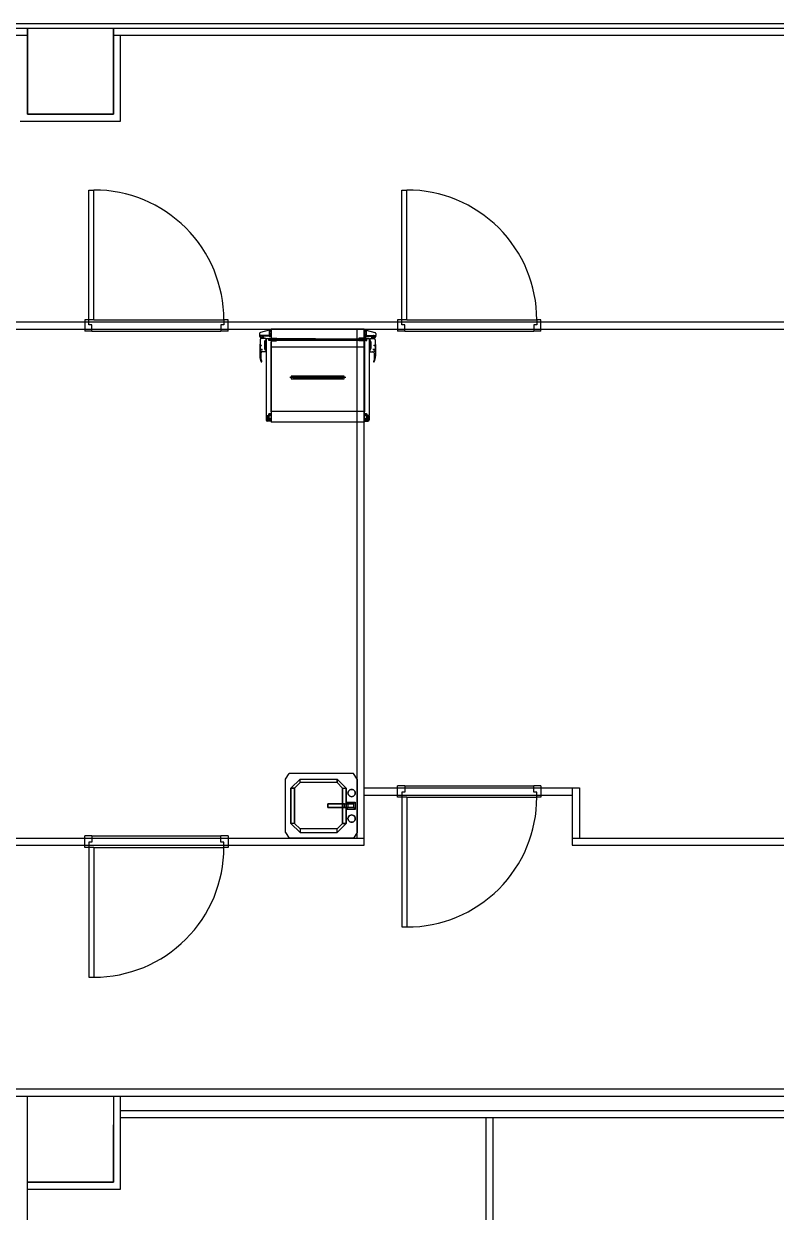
# Model space of a CAD drawing. Header units: millimetres. Extents: x -6877 to 48027, y -11108 to 34894.
# Drawn here: x 21394 to 26642, y 19427 to 27717 of the extents above; entities that cross this region are included whole.
import ezdxf

# ---------------------------------------------------------------- set-up
doc = ezdxf.new("R2010")
doc.units = ezdxf.units.MM
doc.header["$LTSCALE"] = 500
doc.layers.add('동물실', color=9, linetype='Continuous')
doc.layers.add('빌트인', color=1, linetype='Continuous')

# ---------------------------------------------------------------- blocks, each defined once
blk = doc.blocks.new('A$C5514002B')
at = {"layer": '빌트인', "color": 9}
for p, q in [((-352.5, 159.2), (-327.1, 197.3)), ((122.1, 197.3), (-327.1, 197.3)), ((147.5, 159.2), (122.1, 197.3)), ((-352.5, -214.6), (-352.5, 159.2)), ((-250.7, 159.2), (-314.4, 95.5)), ((-250.7, 159.2), (-314.4, 95.5)), ((-314.4, 95.5), (-314.4, -150.9)), ((-314.4, 95.5), (-288.9, 95.5)), ((-314.4, -150.9), (-314.4, 95.5)), ((-288.9, 95.5), (-314.4, 95.5)), ((-250.7, 133.7), (-288.9, 95.5)), ((-288.9, 95.5), (-250.7, 133.7)), ((-288.9, -150.9), (-288.9, 95.5)), ((-288.9, 95.5), (-288.9, -150.9)), ((-250.7, 159.2), (7.4, 159.2)), ((-250.7, 133.7), (-250.7, 159.2)), ((-250.7, 159.2), (7.4, 159.2)), ((-250.7, 133.7), (-250.7, 159.2)), ((7.4, 133.7), (-250.7, 133.7)), ((7.4, 133.7), (-250.7, 133.7)), ((71.1, 95.5), (7.4, 159.2)), ((7.4, 159.2), (7.4, 133.7)), ((7.4, 159.2), (71.1, 95.5)), ((7.4, 133.7), (7.4, 159.2)), ((7.4, 133.7), (45.6, 95.5)), ((45.6, 95.5), (7.4, 133.7)), ((45.6, 95.5), (45.6, -150.9)), ((45.6, 95.5), (71.1, 95.5)), ((45.6, -150.9), (45.6, 95.5)), ((45.6, 95.5), (71.1, 95.5)), ((71.1, -150.9), (71.1, 95.5)), ((71.1, 95.5), (71.1, -150.9)), ((96.5, 83.4), (91.3, 79.4)), ((91.3, 79.4), (96.5, 83.4)), ((96.5, 83.4), (91.3, 79.4)), ((91.3, 79.4), (96.5, 83.4)), ((102.7, 86), (96.5, 83.4)), ((96.5, 83.4), (102.7, 86)), ((102.7, 86), (96.5, 83.4)), ((96.5, 83.4), (102.7, 86)), ((109.3, 86.9), (102.7, 86)), ((102.7, 86), (109.3, 86.9)), ((109.3, 86.9), (102.7, 86)), ((102.7, 86), (109.3, 86.9)), ((115.9, 86), (109.3, 86.9)), ((109.3, 86.9), (115.9, 86)), ((115.9, 86), (109.3, 86.9)), ((109.3, 86.9), (115.9, 86)), ((122.1, 83.4), (115.9, 86)), ((115.9, 86), (122.1, 83.4)), ((122.1, 83.4), (115.9, 86)), ((115.9, 86), (122.1, 83.4)), ((127.3, 79.4), (122.1, 83.4)), ((122.1, 83.4), (127.3, 79.4)), ((127.3, 79.4), (122.1, 83.4)), ((122.1, 83.4), (127.3, 79.4)), ((147.5, 159.2), (147.5, -214.6)), ((84.7, 68), (83.9, 61.4)), ((83.9, 61.4), (84.7, 68)), ((84.7, 68), (83.9, 61.4)), ((83.9, 61.4), (84.7, 68)), ((83.9, 61.4), (84.7, 54.8)), ((84.7, 54.8), (83.9, 61.4)), ((83.9, 61.4), (84.7, 54.8)), ((84.7, 54.8), (83.9, 61.4)), ((87.3, 74.2), (84.7, 68)), ((84.7, 68), (87.3, 74.2)), ((87.3, 74.2), (84.7, 68)), ((84.7, 68), (87.3, 74.2)), ((84.7, 54.8), (87.3, 48.6)), ((87.3, 48.6), (84.7, 54.8)), ((84.7, 54.8), (87.3, 48.6)), ((87.3, 48.6), (84.7, 54.8)), ((91.3, 79.4), (87.3, 74.2)), ((87.3, 74.2), (91.3, 79.4)), ((91.3, 79.4), (87.3, 74.2)), ((87.3, 74.2), (91.3, 79.4)), ((87.3, 48.6), (91.3, 43.4)), ((91.3, 43.4), (87.3, 48.6)), ((87.3, 48.6), (91.3, 43.4)), ((91.3, 43.4), (87.3, 48.6)), ((91.3, 43.4), (96.5, 39.4)), ((96.5, 39.4), (91.3, 43.4)), ((91.3, 43.4), (96.5, 39.4)), ((96.5, 39.4), (91.3, 43.4)), ((96.5, 39.4), (102.7, 36.8)), ((102.7, 36.8), (96.5, 39.4)), ((96.5, 39.4), (102.7, 36.8)), ((102.7, 36.8), (96.5, 39.4)), ((109.3, 36), (102.7, 36.8)), ((102.7, 36.8), (109.3, 36)), ((109.3, 36), (102.7, 36.8)), ((102.7, 36.8), (109.3, 36)), ((109.3, 36), (115.9, 36.8)), ((115.9, 36.8), (109.3, 36)), ((109.3, 36), (115.9, 36.8)), ((115.9, 36.8), (109.3, 36)), ((115.9, 36.8), (122.1, 39.4)), ((122.1, 39.4), (115.9, 36.8)), ((115.9, 36.8), (122.1, 39.4)), ((122.1, 39.4), (115.9, 36.8)), ((122.1, 39.4), (127.3, 43.4)), ((127.3, 43.4), (122.1, 39.4)), ((122.1, 39.4), (127.3, 43.4)), ((127.3, 43.4), (122.1, 39.4)), ((131.3, 74.2), (127.3, 79.4)), ((127.3, 79.4), (131.3, 74.2)), ((131.3, 74.2), (127.3, 79.4)), ((127.3, 79.4), (131.3, 74.2)), ((127.3, 43.4), (131.3, 48.6)), ((131.3, 48.6), (127.3, 43.4)), ((127.3, 43.4), (131.3, 48.6)), ((131.3, 48.6), (127.3, 43.4)), ((133.9, 68), (131.3, 74.2)), ((131.3, 74.2), (133.9, 68)), ((133.9, 68), (131.3, 74.2)), ((131.3, 74.2), (133.9, 68)), ((131.3, 48.6), (133.9, 54.8)), ((133.9, 54.8), (131.3, 48.6)), ((131.3, 48.6), (133.9, 54.8)), ((133.9, 54.8), (131.3, 48.6)), ((134.7, 61.4), (133.9, 68)), ((133.9, 68), (134.7, 61.4)), ((134.7, 61.4), (133.9, 68)), ((133.9, 68), (134.7, 61.4)), ((133.9, 54.8), (134.7, 61.4)), ((134.7, 61.4), (133.9, 54.8)), ((133.9, 54.8), (134.7, 61.4)), ((134.7, 61.4), (133.9, 54.8)), ((-56.1, -14.9), (-56.1, -40.4)), ((58.4, -14.9), (-56.1, -14.9)), ((-56.1, -14.9), (-56.1, -40.4)), ((45.6, -14.9), (-56.1, -14.9)), ((-56.1, -40.4), (-56.1, -14.9)), ((-56.1, -14.9), (-56.1, -40.4)), ((-56.1, -14.9), (45.6, -14.9)), ((58.4, -14.9), (-56.1, -14.9)), ((-56.1, -40.4), (58.4, -40.4)), ((-56.1, -40.4), (45.6, -40.4)), ((-56.1, -40.4), (45.6, -40.4)), ((58.4, -40.4), (-56.1, -40.4)), ((45.6, -14.9), (45.6, -40.4)), ((45.6, -14.9), (83.9, -14.9)), ((45.6, -40.4), (45.6, -14.9)), ((58.4, -14.9), (45.6, -14.9)), ((45.6, -14.9), (83.9, -14.9)), ((45.6, -14.9), (58.4, -14.9)), ((83.9, -40.4), (45.6, -40.4)), ((45.6, -40.4), (58.4, -40.4)), ((45.6, -40.4), (58.4, -40.4)), ((83.9, -40.4), (45.6, -40.4)), ((58.4, -40.4), (58.4, -14.9)), ((58.4, -14.9), (122.1, -14.9)), ((58.4, -40.4), (58.4, -14.9)), ((58.4, -14.9), (122.1, -14.9)), ((122.1, -40.4), (58.4, -40.4)), ((58.4, -40.4), (122.1, -40.4)), ((71.1, -2.2), (83.9, -14.9)), ((71.1, -53.1), (71.1, -2.2)), ((71.1, -2.2), (134.7, -2.2)), ((83.9, -14.9), (71.1, -2.2)), ((83.9, -40.4), (71.1, -53.1)), ((71.1, -53.1), (83.9, -40.4)), ((134.7, -53.1), (71.1, -53.1)), ((83.9, -14.9), (83.9, -40.4)), ((83.9, -14.9), (83.9, -40.4)), ((122.1, -14.9), (83.9, -14.9)), ((122.1, -40.4), (83.9, -40.4)), ((122.1, -14.9), (134.7, -2.2)), ((122.1, -14.9), (134.7, -2.2)), ((122.1, -14.9), (122.1, -40.4)), ((122.1, -14.9), (122.1, -40.4)), ((122.1, -40.4), (134.7, -53.1)), ((122.1, -40.4), (134.7, -53.1)), ((134.7, -2.2), (134.7, -53.1)), ((-314.4, -150.9), (-250.7, -214.6)), ((-288.9, -150.9), (-314.4, -150.9)), ((-250.7, -214.6), (-314.4, -150.9)), ((-288.9, -150.9), (-314.4, -150.9)), ((-250.7, -189.1), (-288.9, -150.9)), ((-288.9, -150.9), (-250.7, -189.1)), ((7.4, -214.6), (71.1, -150.9)), ((45.6, -150.9), (7.4, -189.1)), ((71.1, -150.9), (7.4, -214.6)), ((7.4, -189.1), (45.6, -150.9)), ((71.1, -150.9), (45.6, -150.9)), ((45.6, -150.9), (71.1, -150.9)), ((84.7, -110.2), (83.9, -116.8)), ((84.7, -110.2), (83.9, -116.8)), ((83.9, -116.8), (84.7, -110.2)), ((84.7, -110.2), (83.9, -116.8)), ((83.9, -116.8), (84.7, -123.3)), ((84.7, -123.3), (83.9, -116.8)), ((83.9, -116.8), (84.7, -123.3)), ((84.7, -123.3), (83.9, -116.8)), ((87.3, -104), (84.7, -110.2)), ((84.7, -110.2), (87.3, -104)), ((87.3, -104), (84.7, -110.2)), ((84.7, -110.2), (87.3, -104)), ((84.7, -123.3), (87.3, -129.5)), ((87.3, -129.5), (84.7, -123.3)), ((84.7, -123.3), (87.3, -129.5)), ((87.3, -129.5), (84.7, -123.3)), ((91.3, -98.8), (87.3, -104)), ((87.3, -104), (91.3, -98.8)), ((91.3, -98.8), (87.3, -104)), ((87.3, -104), (91.3, -98.8)), ((87.3, -129.5), (91.3, -134.8)), ((91.3, -134.8), (87.3, -129.5)), ((87.3, -129.5), (91.3, -134.8)), ((91.3, -134.8), (87.3, -129.5)), ((96.5, -94.8), (91.3, -98.8)), ((91.3, -98.8), (96.5, -94.8)), ((96.5, -94.8), (91.3, -98.8)), ((91.3, -98.8), (96.5, -94.8)), ((91.3, -134.8), (96.5, -138.8)), ((96.5, -138.8), (91.3, -134.8)), ((91.3, -134.8), (96.5, -138.8)), ((96.5, -138.8), (91.3, -134.8)), ((102.7, -92.2), (96.5, -94.8)), ((96.5, -94.8), (102.7, -92.2)), ((102.7, -92.2), (96.5, -94.8)), ((96.5, -94.8), (102.7, -92.2)), ((96.5, -138.8), (102.7, -141.4)), ((102.7, -141.4), (96.5, -138.8)), ((96.5, -138.8), (102.7, -141.4)), ((102.7, -141.4), (96.5, -138.8)), ((109.3, -91.3), (102.7, -92.2)), ((102.7, -92.2), (109.3, -91.3)), ((109.3, -91.3), (102.7, -92.2)), ((102.7, -92.2), (109.3, -91.3)), ((102.7, -141.4), (109.3, -142.2)), ((109.3, -142.2), (102.7, -141.4)), ((102.7, -141.4), (109.3, -142.2)), ((109.3, -142.2), (102.7, -141.4)), ((115.9, -92.2), (109.3, -91.3)), ((109.3, -91.3), (115.9, -92.2)), ((115.9, -92.2), (109.3, -91.3)), ((109.3, -91.3), (115.9, -92.2)), ((109.3, -142.2), (115.9, -141.4)), ((115.9, -141.4), (109.3, -142.2)), ((109.3, -142.2), (115.9, -141.4)), ((115.9, -141.4), (109.3, -142.2)), ((122.1, -94.8), (115.9, -92.2)), ((115.9, -92.2), (122.1, -94.8)), ((122.1, -94.8), (115.9, -92.2)), ((115.9, -92.2), (122.1, -94.8)), ((115.9, -141.4), (122.1, -138.8)), ((122.1, -138.8), (115.9, -141.4)), ((115.9, -141.4), (122.1, -138.8)), ((122.1, -138.8), (115.9, -141.4)), ((127.3, -98.8), (122.1, -94.8)), ((122.1, -94.8), (127.3, -98.8)), ((127.3, -98.8), (122.1, -94.8)), ((122.1, -94.8), (127.3, -98.8)), ((122.1, -138.8), (127.3, -134.8)), ((127.3, -134.8), (122.1, -138.8)), ((122.1, -138.8), (127.3, -134.8)), ((127.3, -134.8), (122.1, -138.8)), ((131.3, -104), (127.3, -98.8)), ((127.3, -98.8), (131.3, -104)), ((131.3, -104), (127.3, -98.8)), ((127.3, -98.8), (131.3, -104)), ((127.3, -134.8), (131.3, -129.5)), ((131.3, -129.5), (127.3, -134.8)), ((127.3, -134.8), (131.3, -129.5)), ((131.3, -129.5), (127.3, -134.8)), ((133.9, -110.2), (131.3, -104)), ((131.3, -104), (133.9, -110.2)), ((133.9, -110.2), (131.3, -104)), ((131.3, -104), (133.9, -110.2)), ((131.3, -129.5), (133.9, -123.3)), ((133.9, -123.3), (131.3, -129.5)), ((131.3, -129.5), (133.9, -123.3)), ((133.9, -123.3), (131.3, -129.5)), ((134.7, -116.8), (133.9, -110.2)), ((133.9, -110.2), (134.7, -116.8)), ((134.7, -116.8), (133.9, -110.2)), ((133.9, -110.2), (134.7, -116.8)), ((133.9, -123.3), (134.7, -116.8)), ((134.7, -116.8), (133.9, -123.3)), ((133.9, -123.3), (134.7, -116.8)), ((134.7, -116.8), (133.9, -123.3)), ((-352.5, -214.6), (-327.1, -252.7)), ((7.4, -189.1), (-250.7, -189.1)), ((7.4, -189.1), (-250.7, -189.1)), ((-250.7, -189.1), (-250.7, -214.6)), ((-250.7, -189.1), (-250.7, -214.6)), ((-250.7, -214.6), (7.4, -214.6)), ((-250.7, -214.6), (7.4, -214.6)), ((7.4, -214.6), (7.4, -189.1)), ((7.4, -214.6), (7.4, -189.1)), ((147.5, -214.6), (122.1, -252.7)), ((122.1, -252.7), (-327.1, -252.7))]:
    blk.add_line(p, q, dxfattribs=at)

msp = doc.modelspace()

# ---------------------------------------------------------------- linework, layer by layer
at = {"layer": '동물실', "color": 251}
for p, q in [((44820.2, 27717.2), (15219, 27717.1)), ((15219, 27687.2), (21419, 27687.2)), ((15219, 27637.2), (21419, 27637.2)), ((21419, 27687.2), (21419, 27087.2)), ((21419, 27687.2), (22019, 27687.2)), ((21419, 27087.2), (21419, 27687.2)), ((21419, 27687.2), (22019, 27687.2)), ((21419, 27087.2), (21419, 27687.2)), ((22019, 27687.2), (31319, 27687.2)), ((22019, 27087.2), (22019, 27687.2)), ((22019, 27687.2), (22019, 27087.2)), ((22019, 27687.2), (22019, 27087.2)), ((22019, 27637.2), (31319, 27637.2)), ((22069, 27037.2), (22069, 27637.2)), ((21369, 27037.2), (22069, 27037.2)), ((21419, 27087.2), (22019, 27087.2)), ((22019, 27087.2), (21419, 27087.2)), ((22019, 27087.2), (21419, 27087.2)), ((21848.4, 25652.2), (21848.4, 26557.5)), ((21848.4, 26557.5), (21883.6, 26557.5)), ((21883.6, 25652.2), (21883.6, 26557.5)), ((24030.8, 25652.2), (24030.8, 26557.5)), ((24030.8, 26557.5), (24066, 26557.5)), ((24066, 25652.2), (24066, 26557.5)), ((20869, 25637.2), (33719, 25637.2)), ((21848.4, 25652.2), (21819, 25652.2)), ((21819, 25652.2), (21819, 25572.2)), ((21819, 25637.2), (21819, 25587.2)), ((21819, 25637.2), (21819, 25587.2)), ((21848.4, 25616.3), (21848.4, 25652.2)), ((21883.6, 25652.2), (21848.4, 25652.2)), ((21868.9, 25616.3), (21848.4, 25616.3)), ((21868.9, 25572.2), (21868.9, 25616.3)), ((21883.6, 25652.2), (22789.6, 25652.2)), ((22769.2, 25616.3), (22769.2, 25572.2)), ((22789.6, 25616.3), (22769.2, 25616.3)), ((22789.6, 25616.3), (22769.2, 25616.3)), ((22789.6, 25652.2), (22789.6, 25616.3)), ((22819, 25652.2), (22789.6, 25652.2)), ((22819, 25572.2), (22819, 25652.2)), ((22819, 25587.2), (22819, 25637.2)), ((24030.8, 25652.2), (24001.4, 25652.2)), ((24001.4, 25652.2), (24001.4, 25572.2)), ((24001.4, 25637.2), (24001.4, 25587.2)), ((24001.4, 25637.2), (24001.4, 25587.2)), ((24030.8, 25616.3), (24030.8, 25652.2)), ((24066, 25652.2), (24030.8, 25652.2)), ((24051.3, 25616.3), (24030.8, 25616.3)), ((24051.3, 25572.2), (24051.3, 25616.3)), ((24066, 25652.2), (24972, 25652.2)), ((24951.5, 25616.3), (24951.5, 25572.2)), ((24972, 25616.3), (24951.5, 25616.3)), ((24972, 25616.3), (24951.5, 25616.3)), ((24972, 25652.2), (24972, 25616.3)), ((25001.4, 25652.2), (24972, 25652.2)), ((25001.4, 25572.2), (25001.4, 25652.2)), ((25001.4, 25587.2), (25001.4, 25637.2)), ((15269, 25587.2), (33719, 25587.2)), ((21868.9, 25572.2), (21819, 25572.2)), ((21868.9, 25572.2), (22769.2, 25572.2)), ((22819, 25572.2), (22769.2, 25572.2)), ((23037.8, 25557.4), (23037.8, 25541.9)), ((23106.7, 25541.9), (23037.8, 25541.9)), ((23038, 25541), (23038, 25539.4)), ((23038, 25538.8), (23045.3, 25527.8)), ((23052.9, 25541.9), (23038.8, 25541.9)), ((23106.5, 25580.6), (23044.8, 25564.2)), ((23053.9, 25541), (23053.9, 25530.6)), ((23098.3, 25537.2), (23053.9, 25537.2)), ((23098.3, 25541.9), (23098.3, 25537.2)), ((23121.4, 25571.2), (23103.8, 25571.2)), ((23121, 25543.8), (23103.8, 25543.8)), ((23106.7, 25580.6), (23106.7, 25534.4)), ((23109.6, 25573), (23106.7, 25575.9)), ((23109.6, 25569.3), (23106.7, 25566.4)), ((23117.9, 25553.2), (23106.7, 25553.2)), ((23117.9, 25534.4), (23106.7, 25534.4)), ((23117.9, 25580.6), (23106.9, 25580.6)), ((23109.7, 25545.7), (23106.9, 25548.5)), ((23109.7, 25541.9), (23106.9, 25539.1)), ((23109.6, 25573), (23109.6, 25569.3)), ((23117.9, 25573), (23109.6, 25573)), ((23117.9, 25569.3), (23109.6, 25569.3)), ((23109.7, 25545.7), (23109.7, 25541.9)), ((23117.9, 25545.7), (23109.7, 25545.7)), ((23117.9, 25541.9), (23109.7, 25541.9)), ((23117.9, 25580.6), (23117.9, 25534.4)), ((23119, 25587.2), (23119, 24937.2)), ((23769, 25587.2), (23119, 25587.2)), ((23719, 22037.2), (23719, 25587.2)), ((23766.7, 25571.2), (23784.2, 25571.2)), ((23767.1, 25543.8), (23784.2, 25543.8)), ((23769, 21987.2), (23769, 25587.2)), ((23769, 25587.2), (23769, 24937.2)), ((23770.1, 25580.6), (23770.1, 25534.4)), ((23770.1, 25580.6), (23781.2, 25580.6)), ((23770.1, 25573), (23778.5, 25573)), ((23770.1, 25569.3), (23778.5, 25569.3)), ((23770.1, 25553.2), (23781.3, 25553.2)), ((23770.1, 25545.7), (23778.3, 25545.7)), ((23770.1, 25541.9), (23778.3, 25541.9)), ((23770.1, 25534.4), (23781.3, 25534.4)), ((23778.3, 25545.7), (23781.2, 25548.5)), ((23778.3, 25545.7), (23778.3, 25541.9)), ((23778.3, 25541.9), (23781.2, 25539.1)), ((23778.5, 25573), (23781.3, 25575.9)), ((23778.5, 25573), (23778.5, 25569.3)), ((23778.5, 25569.3), (23781.3, 25566.4)), ((23781.3, 25580.6), (23781.3, 25534.4)), ((23781.3, 25541.9), (23850.2, 25541.9)), ((23781.5, 25580.6), (23843.3, 25564.2)), ((23789.8, 25541.9), (23789.8, 25537.2)), ((23789.8, 25537.2), (23834.1, 25537.2)), ((23834.1, 25541), (23834.1, 25530.6)), ((23835.1, 25541.9), (23849.2, 25541.9)), ((23850, 25538.8), (23842.7, 25527.8)), ((23850.1, 25541), (23850.1, 25539.4)), ((23850.2, 25557.4), (23850.2, 25541.9)), ((24051.3, 25572.2), (24001.4, 25572.2)), ((24051.3, 25572.2), (24951.5, 25572.2)), ((25001.4, 25572.2), (24951.5, 25572.2)), ((23040.7, 25480.6), (23040.7, 25397.7)), ((23043.5, 25511.7), (23043.5, 25439)), ((23044.5, 25473), (23052, 25473)), ((23048.2, 25476.8), (23048.2, 25469.2)), ((23081.3, 25521.1), (23052.9, 25521.1)), ((23052.9, 25450.4), (23052.9, 25439)), ((23056.5, 25532.5), (23060.2, 25532.5)), ((23056.5, 25521.1), (23056.5, 25532.5)), ((23070.6, 25521.1), (23070.6, 25521.1)), ((23083.7, 25490.9), (23070.7, 25490.9)), ((23083.7, 25457), (23070.7, 25457)), ((23072.8, 25498.5), (23072.8, 25452.2)), ((23074.7, 25492.8), (23072.8, 25494.7)), ((23074.7, 25489), (23072.8, 25487.2)), ((23074.7, 25458.8), (23072.8, 25460.7)), ((23074.7, 25455.1), (23072.8, 25453.2)), ((23074.7, 25492.8), (23074.7, 25489)), ((23081.3, 25492.8), (23074.7, 25492.8)), ((23081.3, 25489), (23074.7, 25489)), ((23074.7, 25458.8), (23074.7, 25455.1)), ((23081.3, 25458.8), (23074.7, 25458.8)), ((23081.3, 25455.1), (23074.7, 25455.1)), ((23081.3, 25521.1), (23081.3, 25429.6)), ((23084.1, 25521.1), (23084.1, 24984.4)), ((23084.1, 25521.1), (23117.1, 25521.1)), ((23102.3, 25508.1), (23102.3, 25521.1)), ((23117.1, 25508.1), (23102.3, 25508.1)), ((23118.5, 25519.9), (23103.8, 25519.9)), ((23103.8, 25519.9), (23103.8, 25509.4)), ((23103.8, 25516.7), (23104, 25516.8)), ((23103.8, 25516.8), (23104, 25516.8)), ((23103.8, 25509.4), (23118.5, 25509.4)), ((23104.1, 25514.9), (23104.1, 25514.9)), ((23104.3, 25509.9), (23104.3, 25509.9)), ((23104.4, 25510.2), (23104.4, 25510.2)), ((23104.6, 25514), (23104.6, 25514.6)), ((23104.6, 25514.6), (23105.1, 25514.5)), ((23104.6, 25514), (23105.1, 25514.5)), ((23104.7, 25514.1), (23104.7, 25514.1)), ((23104.8, 25510.2), (23104.8, 25510.2)), ((23105.2, 25516.2), (23105.2, 25516.2)), ((23105.4, 25514.9), (23105.4, 25514.9)), ((23105.5, 25518.6), (23105.5, 25518.6)), ((23105.5, 25509.2), (23105.6, 25509.2)), ((23105.6, 25519.6), (23105.6, 25519.6)), ((23105.6, 25509.2), (23105.6, 25509.2)), ((23107.6, 25518.8), (23107.6, 25518.8)), ((23107.8, 25513.8), (23107.8, 25513.8)), ((23107.9, 25510.3), (23107.9, 25510.3)), ((23108, 25510.5), (23108, 25510.5)), ((23108.1, 25517), (23108.7, 25517.1)), ((23108.4, 25516.5), (23108.1, 25517)), ((23108.1, 25512.7), (23108.1, 25512.7)), ((23108.4, 25516.5), (23108.7, 25517.1)), ((23108.5, 25515), (23108.5, 25515)), ((23108.9, 25518.7), (23108.9, 25518.7)), ((23108.9, 25516.8), (23108.9, 25516.8)), ((23108.9, 25516), (23108.9, 25516)), ((23109.1, 25511.8), (23109.1, 25511.8)), ((23111, 25513.7), (23111, 25513.7)), ((23111, 25510.4), (23111, 25510.4)), ((23111.1, 25519.5), (23111.4, 25519.7)), ((23111.1, 25519.5), (23111.1, 25519.7)), ((23111.1, 25509.3), (23111.1, 25509.3)), ((23111.4, 25511.6), (23111.4, 25511.6)), ((23111.6, 25515.2), (23111.6, 25515.2)), ((23111.7, 25512.7), (23111.7, 25513.3)), ((23111.7, 25513.3), (23112.2, 25513.2)), ((23111.7, 25512.7), (23112.2, 25513.2)), ((23111.9, 25519.2), (23111.9, 25519.2)), ((23111.9, 25515.2), (23111.9, 25515.2)), ((23111.9, 25511.3), (23112.5, 25511.5)), ((23112.2, 25510.9), (23111.9, 25511.3)), ((23112.2, 25510.9), (23112.5, 25511.5)), ((23113.7, 25518.7), (23113.7, 25518.7)), ((23113.8, 25515.6), (23114.7, 25515.5)), ((23114, 25514.8), (23113.8, 25515.6)), ((23113.9, 25513.6), (23113.9, 25513.6)), ((23114, 25514.8), (23114.7, 25515.5)), ((23114.2, 25510.5), (23114.2, 25510.5)), ((23114.8, 25515.3), (23114.8, 25515.3)), ((23114.8, 25511.7), (23114.8, 25511.7)), ((23115, 25519.3), (23115.5, 25519.4)), ((23115.3, 25518.8), (23115, 25519.3)), ((23115.1, 25514.1), (23115.1, 25514.1)), ((23115.3, 25518.8), (23115.5, 25519.4)), ((23159.1, 25514.2), (23115.5, 25514.1)), ((23115.6, 25517.7), (23115.6, 25517.7)), ((23116.6, 25514.1), (23116.6, 25514.1)), ((23117.1, 25519.9), (23117.1, 25521.1)), ((23117.1, 25497.6), (23117.1, 25010.2)), ((23117.3, 25510.6), (23117.3, 25510.6)), ((23117.4, 25517.5), (23117.4, 25517.5)), ((23117.6, 25519.6), (23117.6, 25519.6)), ((23117.7, 25512.4), (23117.7, 25512.4)), ((23117.9, 25515.4), (23117.9, 25515.4)), ((23118.2, 25518.2), (23118.2, 25518.7)), ((23118.2, 25518.7), (23118.5, 25518.7)), ((23118.2, 25518.2), (23118.5, 25518.4)), ((23118.5, 25509.4), (23118.5, 25519.9)), ((23156.8, 25523.6), (23119, 25504.7)), ((23119, 25523.6), (23156.8, 25504.7)), ((23119, 25523.6), (23156.8, 25523.6)), ((23119, 25519.3), (23119, 25500.4)), ((23119, 25519.3), (23119, 25500.4)), ((23119, 25504.7), (23156.8, 25504.7)), ((23769, 25462.2), (23119, 25462.2)), ((23156.8, 25523.6), (23156.8, 25504.7)), ((23156.8, 25518.9), (23731.3, 25518.9)), ((23429.3, 25518.9), (23156.8, 25518.9)), ((23156.8, 25509.3), (23731.3, 25509.3)), ((23429.3, 25509.3), (23156.8, 25509.3)), ((23729, 25514.2), (23772.5, 25514.1)), ((23769, 25523.6), (23731.3, 25523.6)), ((23731.3, 25523.6), (23769, 25504.7)), ((23769, 25523.6), (23731.3, 25504.7)), ((23731.3, 25523.6), (23731.3, 25504.7)), ((23769, 25504.7), (23731.3, 25504.7)), ((23769, 25519.3), (23769, 25500.4)), ((23769.6, 25519.3), (23769.3, 25519.3)), ((23769.6, 25518.8), (23769.3, 25519)), ((23769.6, 25509.4), (23769.6, 25519.9)), ((23769.6, 25519.9), (23784.2, 25519.9)), ((23769.6, 25518.8), (23769.6, 25519.3)), ((23784.2, 25509.4), (23769.6, 25509.4)), ((23769.9, 25516), (23769.9, 25516)), ((23770.2, 25520.2), (23770.2, 25520.2)), ((23770.2, 25513.1), (23770.2, 25513.1)), ((23770.4, 25518.1), (23770.4, 25518.1)), ((23770.5, 25511.2), (23770.5, 25511.2)), ((23803.9, 25521.1), (23770.9, 25521.1)), ((23770.9, 25519.9), (23770.9, 25521.1)), ((23770.9, 25497.6), (23770.9, 25010.2)), ((23771, 25508.1), (23785.8, 25508.1)), ((23771.2, 25514.7), (23771.2, 25514.7)), ((23771.8, 25521.1), (23803.9, 25521.1)), ((23772.2, 25518.3), (23772.2, 25518.3)), ((23772.5, 25519.4), (23772.3, 25520.1)), ((23772.9, 25519.9), (23772.3, 25520.1)), ((23772.5, 25519.4), (23772.9, 25519.9)), ((23772.7, 25514.7), (23772.7, 25514.7)), ((23773, 25515.9), (23773, 25515.9)), ((23773, 25512.3), (23773, 25512.3)), ((23774, 25516.3), (23773.1, 25516.2)), ((23773.9, 25515.4), (23773.1, 25516.2)), ((23773.6, 25511.1), (23773.6, 25511.1)), ((23773.9, 25515.4), (23774, 25516.3)), ((23773.9, 25514.2), (23773.9, 25514.2)), ((23774.1, 25519.3), (23774.1, 25519.3)), ((23775.6, 25511.5), (23775.3, 25512.1)), ((23775.9, 25511.9), (23775.3, 25512.1)), ((23776.2, 25513.9), (23775.6, 25513.8)), ((23776.1, 25513.3), (23775.6, 25513.8)), ((23775.6, 25511.5), (23775.9, 25511.9)), ((23775.9, 25519.8), (23775.9, 25519.8)), ((23776, 25515.8), (23776, 25515.8)), ((23776.1, 25513.3), (23776.2, 25513.9)), ((23776.2, 25515.8), (23776.2, 25515.8)), ((23776.7, 25520.1), (23776.4, 25520.3)), ((23776.4, 25512.2), (23776.4, 25512.2)), ((23776.7, 25520.1), (23776.7, 25520.3)), ((23776.7, 25509.9), (23776.7, 25509.9)), ((23776.8, 25514.3), (23776.8, 25514.3)), ((23776.8, 25511), (23776.8, 25511)), ((23778.7, 25512.4), (23778.7, 25512.4)), ((23778.9, 25519.3), (23778.9, 25519.3)), ((23778.9, 25517.4), (23778.9, 25517.4)), ((23778.9, 25516.6), (23778.9, 25516.6)), ((23779.4, 25517.1), (23779.1, 25517.8)), ((23779.7, 25517.6), (23779.1, 25517.8)), ((23779.3, 25515.6), (23779.3, 25515.6)), ((23779.4, 25517.1), (23779.7, 25517.6)), ((23779.7, 25513.3), (23779.7, 25513.3)), ((23779.8, 25511.1), (23779.8, 25511.1)), ((23779.9, 25510.9), (23779.9, 25510.9)), ((23780, 25514.4), (23780, 25514.4)), ((23780.2, 25519.4), (23780.2, 25519.4)), ((23782.2, 25520.2), (23782.2, 25520.2)), ((23782.2, 25509.8), (23782.2, 25509.8)), ((23782.3, 25509.8), (23782.2, 25509.8)), ((23782.3, 25519.2), (23782.3, 25519.2)), ((23782.5, 25515.5), (23782.5, 25515.5)), ((23782.6, 25516.8), (23782.6, 25516.8)), ((23783.3, 25515.2), (23782.7, 25515.1)), ((23783.2, 25514.6), (23782.7, 25515.1)), ((23783.1, 25514.7), (23783.1, 25514.7)), ((23783.1, 25510.8), (23783.1, 25510.8)), ((23783.2, 25514.6), (23783.3, 25515.2)), ((23783.4, 25510.8), (23783.4, 25510.8)), ((23783.5, 25510.5), (23783.5, 25510.5)), ((23783.7, 25515.5), (23783.7, 25515.5)), ((23784, 25517.3), (23783.8, 25517.4)), ((23784, 25517.4), (23783.8, 25517.4)), ((23784.2, 25519.9), (23784.2, 25509.4)), ((23785.8, 25508.1), (23785.8, 25521.1)), ((23803.9, 25521.1), (23803.9, 24984.4)), ((23804.3, 25490.9), (23817.4, 25490.9)), ((23804.3, 25457), (23817.4, 25457)), ((23806.8, 25521.1), (23806.8, 25429.6)), ((23806.8, 25521.1), (23835.1, 25521.1)), ((23806.8, 25492.8), (23813.4, 25492.8)), ((23806.8, 25489), (23813.4, 25489)), ((23806.8, 25458.8), (23813.4, 25458.8)), ((23806.8, 25455.1), (23813.4, 25455.1)), ((23813.4, 25492.8), (23815.3, 25494.7)), ((23813.4, 25492.8), (23813.4, 25489)), ((23813.4, 25489), (23815.3, 25487.2)), ((23813.4, 25458.8), (23815.3, 25460.7)), ((23813.4, 25458.8), (23813.4, 25455.1)), ((23813.4, 25455.1), (23815.3, 25453.2)), ((23815.3, 25498.5), (23815.3, 25452.2)), ((23817.4, 25521.1), (23817.4, 25521.1)), ((23831.6, 25532.5), (23827.8, 25532.5)), ((23831.6, 25521.1), (23831.6, 25532.5)), ((23835.1, 25450.4), (23835.1, 25439)), ((23843.6, 25473), (23836, 25473)), ((23839.8, 25476.8), (23839.8, 25469.2)), ((23844.5, 25511.7), (23844.5, 25439)), ((23847.4, 25480.6), (23847.4, 25397.7)), ((23047.3, 25444.7), (23058.6, 25444.7)), ((23048.3, 25380.7), (23051.3, 25365.7)), ((23081.3, 25429.6), (23052.9, 25429.6)), ((23806.8, 25429.6), (23835.1, 25429.6)), ((23840.7, 25444.7), (23829.4, 25444.7)), ((23839.7, 25380.7), (23836.7, 25365.7)), ((23050.9, 25359.6), (23050.5, 25359.7)), ((23051.3, 25365.7), (23052, 25360.6)), ((23836.7, 25365.7), (23836, 25360.6)), ((23837.1, 25359.6), (23837.6, 25359.7)), ((23639.4, 25250.5), (23248.6, 25250.5)), ((23628.9, 25259.8), (23259.2, 25259.8)), ((23259.2, 25259.8), (23259.2, 25241.3)), ((23259.2, 25241.3), (23628.9, 25241.3)), ((23272.1, 25259.8), (23272.1, 25241.3)), ((23612.7, 25256.6), (23275.3, 25256.6)), ((23275.3, 25256.6), (23275.3, 25244.5)), ((23275.3, 25244.5), (23612.7, 25244.5)), ((23612.7, 25244.5), (23612.7, 25256.6)), ((23616, 25241.3), (23616, 25259.8)), ((23628.9, 25241.3), (23628.9, 25259.8)), ((23106.3, 24975.8), (23082.1, 24975.8)), ((23092.1, 24955), (23083.6, 24955)), ((23084.1, 24984.4), (23117.1, 24984.4)), ((23084.6, 24980.5), (23084.6, 24955)), ((23084.6, 24955), (23084.6, 24955)), ((23100.6, 24983.3), (23087.4, 24983.3)), ((23100.6, 24969.2), (23087.4, 24969.2)), ((23088.3, 24969.2), (23098.7, 24969.2)), ((23091.6, 24975.8), (23089.3, 24973.9)), ((23098.7, 24973.9), (23089.3, 24973.9)), ((23089.3, 24969.2), (23089.3, 24973.9)), ((23099.7, 24969.2), (23089.3, 24969.2)), ((23091.6, 24975.8), (23091.6, 24983.3)), ((23096.4, 24975.8), (23091.6, 24975.8)), ((23093, 24955), (23094.9, 24955)), ((23094, 24968.2), (23094, 24983.3)), ((23094, 24956.9), (23094, 24965.4)), ((23094, 24964.5), (23103.4, 24964.5)), ((23094, 24956), (23094, 24954.1)), ((23094, 24953.1), (23094, 24944.7)), ((23095.9, 24955), (23104.4, 24955)), ((23096.4, 24975.8), (23096.4, 24983.3)), ((23096.4, 24975.8), (23098.7, 24973.9)), ((23098.7, 24969.2), (23098.7, 24973.9)), ((23117.1, 24997.4), (23102.3, 24997.4)), ((23102.3, 24997.4), (23102.3, 24984.4)), ((23103.4, 24980.5), (23103.4, 24955)), ((23103.4, 24964.5), (23111, 24964.5)), ((23103.8, 24996.2), (23118.5, 24996.2)), ((23103.8, 24985.6), (23103.8, 24996.2)), ((23103.8, 24988.7), (23104, 24988.5)), ((23103.8, 24988.5), (23104, 24988.5)), ((23118.5, 24985.6), (23103.8, 24985.6)), ((23104.1, 24990.4), (23104.1, 24990.4)), ((23104.3, 24995.4), (23104.3, 24995.4)), ((23104.4, 24995.1), (23104.4, 24995.1)), ((23104.6, 24991.3), (23105.1, 24990.9)), ((23104.6, 24991.3), (23104.6, 24990.7)), ((23104.6, 24990.7), (23105.1, 24990.9)), ((23104.7, 24991.3), (23104.7, 24991.3)), ((23104.8, 24995.2), (23104.8, 24995.2)), ((23105.2, 24989.1), (23105.2, 24989.1)), ((23105.4, 24990.4), (23105.4, 24990.4)), ((23105.5, 24996.2), (23105.6, 24996.1)), ((23105.5, 24986.8), (23105.5, 24986.8)), ((23105.6, 24996.2), (23105.6, 24996.1)), ((23105.6, 24985.8), (23105.6, 24985.8)), ((23107.2, 24955), (23118.8, 24955)), ((23107.6, 24986.5), (23107.6, 24986.5)), ((23107.8, 24991.6), (23107.8, 24991.6)), ((23107.9, 24995.1), (23107.9, 24995.1)), ((23108, 24994.9), (23108, 24994.9)), ((23108.1, 24992.6), (23108.1, 24992.6)), ((23108.4, 24988.8), (23108.1, 24988.4)), ((23108.1, 24988.4), (23108.7, 24988.2)), ((23108.2, 24961.6), (23108.2, 24948.4)), ((23108.2, 24959.8), (23112.9, 24959.8)), ((23108.4, 24988.8), (23108.7, 24988.2)), ((23108.5, 24990.3), (23108.5, 24990.3)), ((23108.9, 24989.4), (23108.9, 24989.4)), ((23108.9, 24988.5), (23108.9, 24988.5)), ((23108.9, 24986.7), (23108.9, 24986.7)), ((23109.1, 24993.6), (23109.1, 24993.6)), ((23111, 24994.9), (23111, 24994.9)), ((23111, 24991.6), (23111, 24991.6)), ((23114.8, 24964.5), (23111, 24964.5)), ((23111.1, 24996.1), (23111.1, 24996.1)), ((23111.1, 24985.8), (23111.4, 24985.6)), ((23111.1, 24985.8), (23111.1, 24985.6)), ((23111.4, 24993.7), (23111.4, 24993.7)), ((23111.6, 24990.2), (23111.6, 24990.2)), ((23111.7, 24992.6), (23112.2, 24992.2)), ((23111.7, 24992.6), (23111.7, 24992.1)), ((23111.7, 24992.1), (23112.2, 24992.2)), ((23112.2, 24994.5), (23111.9, 24994)), ((23111.9, 24994), (23112.5, 24993.8)), ((23111.9, 24990.1), (23111.9, 24990.1)), ((23111.9, 24986.1), (23111.9, 24986.1)), ((23112.2, 24994.5), (23112.5, 24993.8)), ((23112.9, 24959.8), (23112.9, 24950.3)), ((23114.8, 24957.4), (23112.9, 24959.8)), ((23114.8, 24952.7), (23112.9, 24950.3)), ((23113.7, 24986.7), (23113.7, 24986.7)), ((23114, 24990.5), (23113.8, 24989.7)), ((23113.8, 24989.7), (23114.7, 24989.8)), ((23113.9, 24991.7), (23113.9, 24991.7)), ((23114, 24990.5), (23114.7, 24989.8)), ((23114.2, 24994.8), (23114.2, 24994.8)), ((23114.8, 24993.6), (23114.8, 24993.6)), ((23114.8, 24990.1), (23114.8, 24990.1)), ((23114.8, 24957.4), (23114.8, 24952.7)), ((23114.8, 24957.4), (23117.6, 24957.4)), ((23114.8, 24952.7), (23117.6, 24952.7)), ((23115.3, 24986.5), (23115, 24986.1)), ((23115, 24986.1), (23115.5, 24985.9)), ((23115.1, 24991.2), (23115.1, 24991.2)), ((23115.3, 24986.5), (23115.5, 24985.9)), ((23115.6, 24987.7), (23115.6, 24987.7)), ((23116.6, 24991.2), (23116.6, 24991.2)), ((23117.1, 24985.6), (23117.1, 24984.4)), ((23117.3, 24994.7), (23117.3, 24994.7)), ((23117.4, 24987.8), (23117.4, 24987.8)), ((23117.6, 24985.7), (23117.6, 24985.7)), ((23117.6, 24961.6), (23117.6, 24948.4)), ((23117.7, 24992.9), (23117.7, 24992.9)), ((23117.9, 24989.9), (23117.9, 24989.9)), ((23118.2, 24987.2), (23118.5, 24986.9)), ((23118.2, 24987.2), (23118.2, 24986.6)), ((23118.2, 24986.6), (23118.5, 24986.6)), ((23118.5, 24996.2), (23118.5, 24985.6)), ((23769, 25012.2), (23119, 25012.2)), ((23780.9, 24955), (23769.3, 24955)), ((23769.6, 24996.2), (23769.6, 24985.6)), ((23784.2, 24996.2), (23769.6, 24996.2)), ((23769.9, 24987.2), (23769.6, 24986.9)), ((23769.9, 24986.6), (23769.6, 24986.6)), ((23769.6, 24985.6), (23784.2, 24985.6)), ((23769.9, 24987.2), (23769.9, 24986.6)), ((23770.2, 24989.9), (23770.2, 24989.9)), ((23770.4, 24961.6), (23770.4, 24948.4)), ((23773.3, 24957.4), (23770.4, 24957.4)), ((23773.3, 24952.7), (23770.4, 24952.7)), ((23770.5, 24992.9), (23770.5, 24992.9)), ((23770.6, 24985.7), (23770.6, 24985.7)), ((23770.7, 24987.8), (23770.7, 24987.8)), ((23770.8, 24994.7), (23770.8, 24994.7)), ((23770.9, 24985.6), (23770.9, 24984.4)), ((23803.9, 24984.4), (23770.9, 24984.4)), ((23771, 24997.4), (23785.8, 24997.4)), ((23771.5, 24991.2), (23771.5, 24991.2)), ((23772.5, 24987.7), (23772.5, 24987.7)), ((23772.8, 24986.5), (23772.6, 24985.9)), ((23773.2, 24986.1), (23772.6, 24985.9)), ((23772.8, 24986.5), (23773.2, 24986.1)), ((23773, 24991.2), (23773, 24991.2)), ((23773.3, 24993.6), (23773.3, 24993.6)), ((23773.3, 24990.1), (23773.3, 24990.1)), ((23773.3, 24964.5), (23777.1, 24964.5)), ((23773.3, 24957.4), (23775.2, 24959.8)), ((23773.3, 24957.4), (23773.3, 24952.7)), ((23773.3, 24952.7), (23775.2, 24950.3)), ((23774.2, 24990.5), (23773.4, 24989.8)), ((23774.3, 24989.7), (23773.4, 24989.8)), ((23773.9, 24994.8), (23773.9, 24994.8)), ((23774.2, 24991.7), (23774.2, 24991.7)), ((23774.2, 24990.5), (23774.3, 24989.7)), ((23774.4, 24986.7), (23774.4, 24986.7)), ((23775.2, 24959.8), (23775.2, 24950.3)), ((23779.9, 24959.8), (23775.2, 24959.8)), ((23775.9, 24994.5), (23775.6, 24993.8)), ((23776.2, 24994), (23775.6, 24993.8)), ((23775.9, 24994.5), (23776.2, 24994)), ((23776.4, 24992.6), (23775.9, 24992.2)), ((23776.5, 24992.1), (23775.9, 24992.2)), ((23776.2, 24986.1), (23776.2, 24986.1)), ((23776.3, 24990.1), (23776.3, 24990.1)), ((23776.4, 24992.6), (23776.5, 24992.1)), ((23776.5, 24990.2), (23776.5, 24990.2)), ((23776.7, 24993.7), (23776.7, 24993.7)), ((23777, 24985.8), (23776.7, 24985.6)), ((23777, 24996.1), (23777, 24996.1)), ((23777, 24985.8), (23777, 24985.6)), ((23777.1, 24994.9), (23777.1, 24994.9)), ((23777.1, 24991.6), (23777.1, 24991.6)), ((23784.7, 24964.5), (23777.1, 24964.5)), ((23779, 24993.6), (23779, 24993.6)), ((23779.2, 24989.4), (23779.2, 24989.4)), ((23779.2, 24988.5), (23779.2, 24988.5)), ((23779.2, 24986.7), (23779.2, 24986.7)), ((23779.7, 24988.8), (23779.4, 24988.2)), ((23780, 24988.4), (23779.4, 24988.2)), ((23779.6, 24990.3), (23779.6, 24990.3)), ((23779.7, 24988.8), (23780, 24988.4)), ((23779.9, 24961.6), (23779.9, 24948.4)), ((23780, 24992.6), (23780, 24992.6)), ((23780.1, 24994.9), (23780.1, 24994.9)), ((23780.2, 24995.1), (23780.2, 24995.1)), ((23780.3, 24991.6), (23780.3, 24991.6)), ((23780.5, 24986.5), (23780.5, 24986.5)), ((23781.7, 24975.8), (23805.9, 24975.8)), ((23782.5, 24996.2), (23782.5, 24996.1)), ((23782.6, 24996.2), (23782.5, 24996.1)), ((23782.5, 24985.8), (23782.5, 24985.8)), ((23782.6, 24986.8), (23782.6, 24986.8)), ((23782.8, 24990.4), (23782.8, 24990.4)), ((23782.9, 24989.1), (23782.9, 24989.1)), ((23783.5, 24991.3), (23783, 24990.9)), ((23783.6, 24990.7), (23783, 24990.9)), ((23783.4, 24995.2), (23783.4, 24995.2)), ((23783.4, 24991.3), (23783.4, 24991.3)), ((23783.5, 24991.3), (23783.6, 24990.7)), ((23783.7, 24995.1), (23783.7, 24995.1)), ((23792.2, 24955), (23783.7, 24955)), ((23783.8, 24995.4), (23783.8, 24995.4)), ((23784, 24990.4), (23784, 24990.4)), ((23784.3, 24988.7), (23784.1, 24988.5)), ((23784.3, 24988.5), (23784.1, 24988.5)), ((23784.2, 24985.6), (23784.2, 24996.2)), ((23784.6, 24980.5), (23784.6, 24955)), ((23794, 24964.5), (23784.7, 24964.5)), ((23785.8, 24997.4), (23785.8, 24984.4)), ((23787.4, 24983.3), (23800.6, 24983.3)), ((23787.4, 24969.2), (23800.6, 24969.2)), ((23788.4, 24969.2), (23798.8, 24969.2)), ((23791.7, 24975.8), (23789.3, 24973.9)), ((23789.3, 24973.9), (23798.8, 24973.9)), ((23789.3, 24969.2), (23789.3, 24973.9)), ((23799.7, 24969.2), (23789.3, 24969.2)), ((23791.7, 24975.8), (23791.7, 24983.3)), ((23791.7, 24975.8), (23796.4, 24975.8)), ((23795, 24955), (23793.1, 24955)), ((23794, 24968.2), (23794, 24983.3)), ((23794, 24956.9), (23794, 24965.4)), ((23794, 24956), (23794, 24954.1)), ((23794, 24953.1), (23794, 24944.7)), ((23795.9, 24955), (23804.4, 24955)), ((23796.4, 24975.8), (23796.4, 24983.3)), ((23796.4, 24975.8), (23798.8, 24973.9)), ((23798.8, 24969.2), (23798.8, 24973.9)), ((23803.5, 24980.5), (23803.5, 24955)), ((23803.5, 24955), (23803.5, 24955)), ((23111, 24945.6), (23094, 24945.6)), ((23094, 24945.6), (23094, 24945.6)), ((23108.2, 24950.3), (23112.9, 24950.3)), ((23114.8, 24945.6), (23111, 24945.6)), ((23769, 24937.2), (23119, 24937.2)), ((23773.3, 24945.6), (23777.1, 24945.6)), ((23779.9, 24950.3), (23775.2, 24950.3)), ((23777.1, 24945.6), (23794, 24945.6)), ((23794, 24945.6), (23794, 24945.6)), ((23769, 22387.2), (25269, 22387.2)), ((24001.4, 22322.2), (24001.4, 22402.2)), ((24051.3, 22402.2), (24001.4, 22402.2)), ((24001.4, 22337.2), (24001.4, 22387.2)), ((24001.4, 22337.2), (24001.4, 22387.2)), ((24051.3, 22402.2), (24051.3, 22358.1)), ((24051.3, 22402.2), (24951.5, 22402.2)), ((24951.5, 22358.1), (24951.5, 22402.2)), ((25001.4, 22402.2), (24951.5, 22402.2)), ((25001.4, 22402.2), (25001.4, 22322.2)), ((25001.4, 22387.2), (25001.4, 22337.2)), ((25219, 22387.2), (25219, 21987.2)), ((25269, 22387.2), (25269, 22037.2)), ((23769, 22337.2), (25219, 22337.2)), ((24030.8, 22322.2), (24001.4, 22322.2)), ((24030.8, 22358.1), (24030.8, 22322.2)), ((24051.3, 22358.1), (24030.8, 22358.1)), ((24030.8, 22322.2), (24030.8, 21417)), ((24066, 22322.2), (24030.8, 22322.2)), ((24066, 22322.2), (24066, 21417)), ((24066, 22322.2), (24972, 22322.2)), ((24972, 22358.1), (24951.5, 22358.1)), ((24972, 22358.1), (24951.5, 22358.1)), ((24972, 22322.2), (24972, 22358.1)), ((25001.4, 22322.2), (24972, 22322.2)), ((21819, 21972.2), (21819, 22052.2)), ((21868.9, 22052.2), (21819, 22052.2)), ((21868.9, 22052.2), (21868.9, 22008.1)), ((21868.9, 22052.2), (22769.2, 22052.2)), ((22769.2, 22008.1), (22769.2, 22052.2)), ((22819, 22052.2), (22769.2, 22052.2)), ((22819, 22052.2), (22819, 21972.2)), ((15269, 22037.2), (23769, 22037.2)), ((15269, 21987.2), (23769, 21987.2)), ((21819, 21987.2), (21819, 22037.2)), ((21819, 21987.2), (21819, 22037.2)), ((21848.4, 21972.2), (21819, 21972.2)), ((21848.4, 22008.1), (21848.4, 21972.2)), ((21868.9, 22008.1), (21848.4, 22008.1)), ((21848.4, 21972.2), (21848.4, 21067)), ((21883.6, 21972.2), (21848.4, 21972.2)), ((21883.6, 21972.2), (21883.6, 21067)), ((21883.6, 21972.2), (22789.6, 21972.2)), ((22789.6, 22008.1), (22769.2, 22008.1)), ((22789.6, 22008.1), (22769.2, 22008.1)), ((22789.6, 21972.2), (22789.6, 22008.1)), ((22819, 21972.2), (22789.6, 21972.2)), ((22819, 22037.2), (22819, 21987.2)), ((25219, 22037.2), (31519, 22037.2)), ((25219, 21987.2), (31569, 21987.2)), ((24030.8, 21417), (24066, 21417)), ((21848.4, 21067), (21883.6, 21067)), ((16419, 20287.2), (33669, 20287.2)), ((16419, 20237.2), (33669, 20237.2)), ((21419, 20237.2), (22019, 20237.2)), ((21419, 19637.2), (21419, 20237.2)), ((21419, 20237.2), (22019, 20237.2)), ((21419, 19637.2), (21419, 20237.2)), ((22019, 20237.2), (22019, 19637.2)), ((22019, 20237.2), (22019, 19637.2)), ((22069, 19587.2), (22069, 20237.2)), ((22069, 20137.2), (31269, 20137.2)), ((22069, 20087.2), (31269, 20087.2)), ((24619, 13787.2), (24619, 20087.2)), ((24669, 13787.2), (24669, 20087.2)), ((21419, 19587.2), (21419, 20037.2)), ((21419, 13787.2), (21419, 19987.2)), ((22019, 19637.2), (22019, 20037.2)), ((21419, 19637.2), (22019, 19637.2)), ((22019, 19637.2), (21419, 19637.2)), ((22019, 19637.2), (21419, 19637.2)), ((21419, 19587.2), (22069, 19587.2))]:
    msp.add_line(p, q, dxfattribs=at)
for centre, radius in [((23049.2, 25530.6), 4.72), ((23838.9, 25530.6), 4.72), ((23048.2, 25473), 2.83), ((23839.8, 25473), 2.83), ((23052.9, 25444.7), 3.78), ((23835.1, 25444.7), 3.78), ((23094, 24955), 4.72), ((23794, 24955), 4.72)]:
    msp.add_circle(centre, radius, dxfattribs=at)
for centre, radius, start, end in [((21885, 25652.8), 904.7, 359.96385, 90.08492), ((24067.4, 25652.8), 904.7, 359.96385, 90.08492), ((23047, 25555.2), 9.44, 104.80942, 166.70904), ((23038.9, 25541), 0.944, 90, 180), ((23038.9, 25539.4), 0.944, 180, 213.42542), ((23049.2, 25530.6), 6.13, 174.51142, 39.71514), ((23052.9, 25541), 0.944, 0, 90), ((23106.9, 25579.7), 0.944, 90, 104.80942), ((23781.2, 25579.7), 0.944, 75.19058, 90), ((23838.9, 25530.6), 6.13, 140.28486, 5.48858), ((23835.1, 25541), 0.944, 90, 180), ((23841, 25555.2), 9.44, 13.29096, 75.19058), ((23849.1, 25541), 0.944, 0, 90), ((23849.1, 25539.4), 0.944, 326.57458, 0), ((23043.5, 25480.6), 2.83, 90, 180), ((23052.9, 25511.7), 9.44, 90, 180), ((23060.2, 25521.1), 11.3, 0, 90), ((23086, 25498.5), 13.2, 110.92483, 180), ((23086, 25452.2), 13.2, 180, 249.07517), ((23802.1, 25498.5), 13.2, 0, 69.07517), ((23802.1, 25452.2), 13.2, 290.92483, 0), ((23827.8, 25521.1), 11.3, 90, 180), ((23835.1, 25511.7), 9.44, 0, 90), ((23844.5, 25480.6), 2.83, 0, 90), ((23132.1, 25400.1), 91.5, 181.53104, 205.86463), ((23052.9, 25439), 9.44, 180, 270), ((23206.5, 25400.1), 159.4, 173.60619, 186.99451), ((23061.6, 25416), 13.6, 86.78882, 171.97119), ((23826.4, 25416), 13.6, 8.02881, 93.21118), ((23835.1, 25439), 9.44, 270, 0), ((23755.9, 25400.1), 91.5, 334.13537, 358.46896), ((23681.5, 25400.1), 159.4, 353.00549, 6.39381), ((23050.7, 25360.6), 0.944, 205.52728, 258.37627), ((23052.2, 25361.8), 2.83, 226.26689, 345.09965), ((23051.1, 25360.5), 0.944, 258.37627, 3.93352), ((23049.5, 25354.4), 9.21, 57.31251, 75.30843), ((23054, 25361.3), 0.944, 345.09965, 57.31251), ((23834, 25361.3), 0.944, 122.68749, 194.90035), ((23835.9, 25361.8), 2.83, 194.90035, 313.73311), ((23838.5, 25354.4), 9.21, 104.69157, 122.68749), ((23836.9, 25360.5), 0.944, 176.06648, 281.62373), ((23837.4, 25360.6), 0.944, 281.62373, 334.47272), ((23087.4, 24980.5), 2.83, 90, 180), ((23087.4, 24972), 2.83, 180, 270), ((23094, 24955), 9.44, 90, 180), ((23094, 24955), 9.44, 180, 270), ((23094, 24955), 9.44, 270, 0), ((23100.6, 24980.5), 2.83, 0, 90), ((23100.6, 24972), 2.83, 270, 0), ((23111, 24961.6), 2.83, 90, 180), ((23114.8, 24961.6), 2.83, 0, 90), ((23773.3, 24961.6), 2.83, 90, 180), ((23777.1, 24961.6), 2.83, 0, 90), ((23787.4, 24980.5), 2.83, 90, 180), ((23787.4, 24972), 2.83, 180, 270), ((23794, 24955), 9.44, 180, 270), ((23794, 24955), 9.44, 0, 90), ((23794, 24955), 9.44, 270, 0), ((23800.6, 24980.5), 2.83, 0, 90), ((23800.6, 24972), 2.83, 270, 0), ((23111, 24948.4), 2.83, 180, 270), ((23114.8, 24948.4), 2.83, 270, 0), ((23773.3, 24948.4), 2.83, 180, 270), ((23777.1, 24948.4), 2.83, 270, 0), ((24067.4, 22321.6), 904.7, 269.91508, 0.03615), ((21885, 21971.6), 904.7, 269.91508, 0.03615)]:
    msp.add_arc(centre, radius, start, end, dxfattribs=at)

# ---------------------------------------------------------------- block references
msp.add_blockref('A$C5514002B', (23571.5, 22289.9), dxfattribs=at)

doc.saveas('drawing.dxf')
